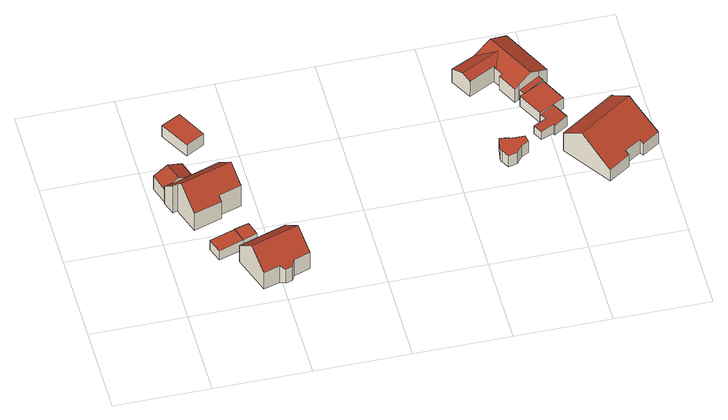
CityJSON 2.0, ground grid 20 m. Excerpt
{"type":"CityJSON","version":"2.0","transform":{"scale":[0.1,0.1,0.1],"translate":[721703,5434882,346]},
"CityObjects":{
"building1":{"type":"Building","attributes":{"Gemeindeschluessel":"09375181","HoeheDach":"355.157","HoeheGrund":"350.280","Methode":"1000","NiedrigsteTraufeDesGebaeudes":"353.833","Geometrietyp2DReferenz":"3000","measuredHeight":4.88,"function":"31001_2000","roofType":"3100"},"geometry":[{"type":"Solid","lod":"2","boundaries":[[[[0,1,2,3]],[[1,4,5,2]],[[6,7,8,9]],[[4,8,7,5]],[[3,6,9,0]],[[3,2,5,7,6]],[[9,8,4,1,0]]]],"semantics":{"surfaces":[{"type":"WallSurface","Flaeche":"14.975","Z_MAX":"3.553","Z_MAX_ASL":"353.833","Z_MIN":"0.000","Z_MIN_ASL":"350.280"},{"type":"RoofSurface","Dachneigung":"67.865","Dachorientierung":"251.763","Flaeche":"14.810","Z_MAX":"4.877","Z_MAX_ASL":"355.157","Z_MIN":"3.553","Z_MIN_ASL":"353.833"},{"type":"WallSurface","Flaeche":"14.971","Z_MAX":"3.553","Z_MAX_ASL":"353.833","Z_MIN":"0.000","Z_MIN_ASL":"350.280"},{"type":"RoofSurface","Dachneigung":"67.864","Dachorientierung":"71.761","Flaeche":"14.808","Z_MAX":"4.877","Z_MAX_ASL":"355.157","Z_MIN":"3.553","Z_MIN_ASL":"353.833"},{"type":"GroundSurface","Flaeche":"27.433","Z_MAX":"0.000","Z_MAX_ASL":"350.280","Z_MIN":"0.000","Z_MIN_ASL":"350.280"},{"type":"WallSurface","Flaeche":"27.438","Z_MAX":"4.877","Z_MAX_ASL":"355.157","Z_MIN":"0.000","Z_MIN_ASL":"350.280"},{"type":"WallSurface","Flaeche":"27.439","Z_MAX":"4.877","Z_MAX_ASL":"355.157","Z_MIN":"0.000","Z_MIN_ASL":"350.280"}],"values":[[0,1,2,3,4,5,6]]}}]},
"building2":{"type":"Building","attributes":{"Gemeindeschluessel":"09375181","HoeheDach":"352.843","HoeheGrund":"350.240","Methode":"1000","NiedrigsteTraufeDesGebaeudes":"352.843","Geometrietyp2DReferenz":"3000","measuredHeight":2.6,"function":"51009_1610","roofType":"1000"},"geometry":[{"type":"Solid","lod":"2","boundaries":[[[[10,11,12,13]],[[14,12,11,15]],[[16,10,13,17]],[[15,11,10,16]],[[17,13,12,14]],[[17,14,15,16]]]],"semantics":{"surfaces":[{"type":"RoofSurface","Dachneigung":"90.000","Dachorientierung":"-1.000","Flaeche":"18.377","Z_MAX":"2.603","Z_MAX_ASL":"352.843","Z_MIN":"2.603","Z_MIN_ASL":"352.843"},{"type":"WallSurface","Flaeche":"8.605","Z_MAX":"2.603","Z_MAX_ASL":"352.843","Z_MIN":"0.000","Z_MIN_ASL":"350.240"},{"type":"WallSurface","Flaeche":"8.720","Z_MAX":"2.603","Z_MAX_ASL":"352.843","Z_MIN":"0.000","Z_MIN_ASL":"350.240"},{"type":"WallSurface","Flaeche":"14.363","Z_MAX":"2.603","Z_MAX_ASL":"352.843","Z_MIN":"0.000","Z_MIN_ASL":"350.240"},{"type":"WallSurface","Flaeche":"14.386","Z_MAX":"2.603","Z_MAX_ASL":"352.843","Z_MIN":"0.000","Z_MIN_ASL":"350.240"},{"type":"GroundSurface","Flaeche":"18.377","Z_MAX":"0.000","Z_MAX_ASL":"350.240","Z_MIN":"0.000","Z_MIN_ASL":"350.240"}],"values":[[0,1,2,3,4,5]]}}]},
"building3":{"type":"Building","attributes":{"Gemeindeschluessel":"09375181","HoeheDach":"358.927","HoeheGrund":"349.893","Methode":"1000","NiedrigsteTraufeDesGebaeudes":"354.553","Geometrietyp2DReferenz":"3000","measuredHeight":9.03,"function":"31001_1000","roofType":"3100"},"address":[{"Country":"Germany","Locality":"Pettendorf","ThoroughfareName":"Kirchgasse 10"}],"geometry":[{"type":"Solid","lod":"2","boundaries":[[[[18,19,20,21]],[[22,23,24,25]],[[26,27,28,23,22]],[[29,30,19,18]],[[31,32,30,29]],[[33,34,35,36]],[[30,32,37,28,27,20,19]],[[25,24,34,33]],[[26,22,25,33,36,31,29,18,21]],[[21,20,27,26]],[[36,35,37,32,31]],[[35,34,24,23,28,37]]]],"semantics":{"surfaces":[{"type":"WallSurface","Flaeche":"30.337","Z_MAX":"4.661","Z_MAX_ASL":"354.554","Z_MIN":"0.000","Z_MIN_ASL":"349.893"},{"type":"WallSurface","Flaeche":"28.684","Z_MAX":"5.612","Z_MAX_ASL":"355.505","Z_MIN":"0.000","Z_MIN_ASL":"349.893"},{"type":"WallSurface","Flaeche":"58.299","Z_MAX":"9.034","Z_MAX_ASL":"358.927","Z_MIN":"0.000","Z_MIN_ASL":"349.893"},{"type":"WallSurface","Flaeche":"18.214","Z_MAX":"7.491","Z_MAX_ASL":"357.384","Z_MIN":"0.000","Z_MIN_ASL":"349.893"},{"type":"WallSurface","Flaeche":"7.400","Z_MAX":"7.491","Z_MAX_ASL":"357.384","Z_MIN":"0.000","Z_MIN_ASL":"349.893"},{"type":"WallSurface","Flaeche":"28.551","Z_MAX":"4.664","Z_MAX_ASL":"354.557","Z_MIN":"0.000","Z_MIN_ASL":"349.893"},{"type":"RoofSurface","Dachneigung":"46.651","Dachorientierung":"341.864","Flaeche":"75.829","Z_MAX":"9.034","Z_MAX_ASL":"358.927","Z_MIN":"4.660","Z_MIN_ASL":"354.553"},{"type":"WallSurface","Flaeche":"5.173","Z_MAX":"5.612","Z_MAX_ASL":"355.505","Z_MIN":"0.000","Z_MIN_ASL":"349.893"},{"type":"GroundSurface","Flaeche":"102.101","Z_MAX":"0.000","Z_MAX_ASL":"349.893","Z_MIN":"0.000","Z_MIN_ASL":"349.893"},{"type":"WallSurface","Flaeche":"26.796","Z_MAX":"4.661","Z_MAX_ASL":"354.554","Z_MIN":"0.000","Z_MIN_ASL":"349.893"},{"type":"WallSurface","Flaeche":"45.197","Z_MAX":"9.034","Z_MAX_ASL":"358.927","Z_MIN":"0.000","Z_MIN_ASL":"349.893"},{"type":"RoofSurface","Dachneigung":"46.646","Dachorientierung":"161.865","Flaeche":"64.578","Z_MAX":"9.034","Z_MAX_ASL":"358.927","Z_MIN":"4.661","Z_MIN_ASL":"354.554"}],"values":[[0,1,2,3,4,5,6,7,8,9,10,11]]}}]},
"building4":{"type":"Building","attributes":{"Gemeindeschluessel":"09375181","HoeheDach":"352.875","HoeheGrund":"350.180","Methode":"3100","NiedrigsteTraufeDesGebaeudes":"352.875","Geometrietyp2DReferenz":"3000","measuredHeight":2.69,"function":"31001_2000","roofType":"1000"},"geometry":[{"type":"Solid","lod":"2","boundaries":[[[[38,39,14,15]],[[14,40,41,15]],[[42,43,41,40]],[[39,42,40,14]],[[38,43,42,39]],[[43,38,15,41]]]],"semantics":{"surfaces":[{"type":"WallSurface","Flaeche":"8.909","Z_MAX":"2.695","Z_MAX_ASL":"352.875","Z_MIN":"0.000","Z_MIN_ASL":"350.180"},{"type":"GroundSurface","Flaeche":"10.416","Z_MAX":"0.000","Z_MAX_ASL":"350.180","Z_MIN":"0.000","Z_MIN_ASL":"350.180"},{"type":"WallSurface","Flaeche":"8.843","Z_MAX":"2.695","Z_MAX_ASL":"352.875","Z_MIN":"0.000","Z_MIN_ASL":"350.180"},{"type":"WallSurface","Flaeche":"8.542","Z_MAX":"2.695","Z_MAX_ASL":"352.875","Z_MIN":"0.000","Z_MIN_ASL":"350.180"},{"type":"RoofSurface","Dachneigung":"90.000","Dachorientierung":"-1.000","Flaeche":"10.416","Z_MAX":"2.695","Z_MAX_ASL":"352.875","Z_MIN":"2.695","Z_MIN_ASL":"352.875"},{"type":"WallSurface","Flaeche":"8.504","Z_MAX":"2.695","Z_MAX_ASL":"352.875","Z_MIN":"0.000","Z_MIN_ASL":"350.180"}],"values":[[0,1,2,3,4,5]]}}]},
"building5":{"type":"Building","attributes":{"Gemeindeschluessel":"09375181","HoeheDach":"357.980","HoeheGrund":"349.830","Methode":"2000","NiedrigsteTraufeDesGebaeudes":"353.586","Geometrietyp2DReferenz":"3000","measuredHeight":8.15,"function":"31001_1000","roofType":"3100"},"address":[{"Country":"Germany","Locality":"Pettendorf","ThoroughfareName":"Kirchgasse 8"}],"geometry":[{"type":"Solid","lod":"2","boundaries":[[[[44,45,46,47]],[[48,49,50,51]],[[49,52,53,54,55,56,57,50]],[[53,58,59,54]],[[49,48,60,52]],[[55,47,46,56]],[[57,61,51,50]],[[48,51,61,45,44,59,58,60]],[[58,53,52,60]],[[57,56,46,45,61]],[[55,54,59,44,47]]]],"semantics":{"surfaces":[{"type":"RoofSurface","Dachneigung":"50.122","Dachorientierung":"344.092","Flaeche":"62.269","Z_MAX":"8.150","Z_MAX_ASL":"357.980","Z_MIN":"4.362","Z_MIN_ASL":"354.192"},{"type":"WallSurface","Flaeche":"5.132","Z_MAX":"4.494","Z_MAX_ASL":"354.324","Z_MIN":"0.000","Z_MIN_ASL":"349.830"},{"type":"GroundSurface","Flaeche":"95.964","Z_MAX":"0.000","Z_MAX_ASL":"349.830","Z_MIN":"0.000","Z_MIN_ASL":"349.830"},{"type":"WallSurface","Flaeche":"16.219","Z_MAX":"4.496","Z_MAX_ASL":"354.326","Z_MIN":"0.000","Z_MIN_ASL":"349.830"},{"type":"WallSurface","Flaeche":"5.581","Z_MAX":"3.762","Z_MAX_ASL":"353.592","Z_MIN":"0.000","Z_MIN_ASL":"349.830"},{"type":"WallSurface","Flaeche":"45.990","Z_MAX":"4.362","Z_MAX_ASL":"354.192","Z_MIN":"0.000","Z_MIN_ASL":"349.830"},{"type":"WallSurface","Flaeche":"16.440","Z_MAX":"4.494","Z_MAX_ASL":"354.324","Z_MIN":"0.000","Z_MIN_ASL":"349.830"},{"type":"RoofSurface","Dachneigung":"50.123","Dachorientierung":"164.092","Flaeche":"62.779","Z_MAX":"8.150","Z_MAX_ASL":"357.980","Z_MIN":"3.756","Z_MIN_ASL":"353.586"},{"type":"WallSurface","Flaeche":"5.173","Z_MAX":"4.496","Z_MAX_ASL":"354.326","Z_MIN":"0.000","Z_MIN_ASL":"349.830"},{"type":"WallSurface","Flaeche":"56.045","Z_MAX":"8.150","Z_MAX_ASL":"357.980","Z_MIN":"0.000","Z_MIN_ASL":"349.830"},{"type":"WallSurface","Flaeche":"56.070","Z_MAX":"8.150","Z_MAX_ASL":"357.980","Z_MIN":"0.000","Z_MIN_ASL":"349.830"}],"values":[[0,1,2,3,4,5,6,7,8,9,10]]}}]},
"building6":{"type":"Building","attributes":{"Gemeindeschluessel":"09375181","HoeheDach":"352.997","HoeheGrund":"349.905","Methode":"2000","NiedrigsteTraufeDesGebaeudes":"352.997","Geometrietyp2DReferenz":"3000","measuredHeight":3.09,"function":"31001_2463","roofType":"1000","storeysAboveGround":1},"geometry":[{"type":"Solid","lod":"2","boundaries":[[[[62,63,64,65]],[[65,66,67,62]],[[63,68,69,64]],[[65,64,69,66]],[[66,69,68,67]],[[67,68,63,62]]]],"semantics":{"surfaces":[{"type":"WallSurface","Flaeche":"21.683","Z_MAX":"3.093","Z_MAX_ASL":"352.997","Z_MIN":"0.000","Z_MIN_ASL":"349.905"},{"type":"GroundSurface","Flaeche":"31.556","Z_MAX":"0.000","Z_MAX_ASL":"349.905","Z_MIN":"0.000","Z_MIN_ASL":"349.905"},{"type":"RoofSurface","Dachneigung":"90.000","Dachorientierung":"-1.000","Flaeche":"31.556","Z_MAX":"3.093","Z_MAX_ASL":"352.997","Z_MIN":"3.093","Z_MIN_ASL":"352.997"},{"type":"WallSurface","Flaeche":"13.960","Z_MAX":"3.093","Z_MAX_ASL":"352.997","Z_MIN":"0.000","Z_MIN_ASL":"349.905"},{"type":"WallSurface","Flaeche":"21.626","Z_MAX":"3.093","Z_MAX_ASL":"352.997","Z_MIN":"0.000","Z_MIN_ASL":"349.905"},{"type":"WallSurface","Flaeche":"13.920","Z_MAX":"3.093","Z_MAX_ASL":"352.997","Z_MIN":"0.000","Z_MIN_ASL":"349.905"}],"values":[[0,1,2,3,4,5]]}}]},
"building7":{"type":"Building","attributes":{"Gemeindeschluessel":"09375181","HoeheDach":"350.465","HoeheGrund":"347.465","Methode":"3220","NiedrigsteTraufeDesGebaeudes":"350.465","Geometrietyp2DReferenz":"3000","measuredHeight":3,"function":"31001_2000","roofType":"9999","storeysAboveGround":1},"geometry":[{"type":"Solid","lod":"2","boundaries":[[[[70,71,72,73]],[[74,75,76,77]],[[78,70,73,79]],[[80,81,82,83]],[[75,84,85,76]],[[81,86,87,82]],[[88,74,77,89]],[[86,88,89,87]],[[83,82,87,89,77,76,85,79,73,72]],[[71,70,78,84,75,74,88,86,81,80]],[[84,78,79,85]],[[71,80,83,72]]]],"semantics":{"surfaces":[{"type":"WallSurface","Flaeche":"6.025","Z_MAX":"3.000","Z_MAX_ASL":"350.465","Z_MIN":"0.000","Z_MIN_ASL":"347.465"},{"type":"WallSurface","Flaeche":"9.427","Z_MAX":"3.000","Z_MAX_ASL":"350.465","Z_MIN":"0.000","Z_MIN_ASL":"347.465"},{"type":"WallSurface","Flaeche":"5.911","Z_MAX":"3.000","Z_MAX_ASL":"350.465","Z_MIN":"0.000","Z_MIN_ASL":"347.465"},{"type":"WallSurface","Flaeche":"0.658","Z_MAX":"3.000","Z_MAX_ASL":"350.465","Z_MIN":"0.000","Z_MIN_ASL":"347.465"},{"type":"WallSurface","Flaeche":"5.131","Z_MAX":"3.000","Z_MAX_ASL":"350.465","Z_MIN":"0.000","Z_MIN_ASL":"347.465"},{"type":"WallSurface","Flaeche":"9.585","Z_MAX":"3.000","Z_MAX_ASL":"350.465","Z_MIN":"0.000","Z_MIN_ASL":"347.465"},{"type":"WallSurface","Flaeche":"0.693","Z_MAX":"3.000","Z_MAX_ASL":"350.465","Z_MIN":"0.000","Z_MIN_ASL":"347.465"},{"type":"WallSurface","Flaeche":"5.950","Z_MAX":"3.000","Z_MAX_ASL":"350.465","Z_MIN":"0.000","Z_MIN_ASL":"347.465"},{"type":"GroundSurface","Flaeche":"19.572","Z_MAX":"0.000","Z_MAX_ASL":"347.465","Z_MIN":"0.000","Z_MIN_ASL":"347.465"},{"type":"RoofSurface","Dachneigung":"90.000","Dachorientierung":"-1.000","Flaeche":"19.572","Z_MAX":"3.000","Z_MAX_ASL":"350.465","Z_MIN":"3.000","Z_MIN_ASL":"350.465"},{"type":"WallSurface","Flaeche":"5.398","Z_MAX":"3.000","Z_MAX_ASL":"350.465","Z_MIN":"0.000","Z_MIN_ASL":"347.465"},{"type":"WallSurface","Flaeche":"6.064","Z_MAX":"3.000","Z_MAX_ASL":"350.465","Z_MIN":"0.000","Z_MIN_ASL":"347.465"}],"values":[[0,1,2,3,4,5,6,7,8,9,10,11]]}}]},
"building8":{"type":"Building","attributes":{"Gemeindeschluessel":"09375181","HoeheDach":"352.540","HoeheGrund":"347.040","Methode":"2000","NiedrigsteTraufeDesGebaeudes":"350.554","Geometrietyp2DReferenz":"3000","measuredHeight":5.5,"function":"31001_1000","roofType":"3100","storeysAboveGround":1},"address":[{"Country":"Germany","Locality":"Pettendorf","ThoroughfareName":"Erlenweg 1"}],"geometry":[{"type":"Solid","lod":"2","boundaries":[[[[90,91,92,93,94]],[[95,96,97,98,99]],[[100,93,92,101,102]],[[100,103,104,99,98,105,106,94,93]],[[90,94,106,107]],[[95,108,109,102,101,110,111,112,113,96]],[[113,114,97,96]],[[111,110,91,90,107]],[[95,99,104,108]],[[91,110,101,92]],[[114,113,112,115]],[[98,97,114,115,105]],[[108,104,103,109]],[[106,105,115,112,111,107]],[[109,103,100,102]]]],"semantics":{"surfaces":[{"type":"RoofSurface","Dachneigung":"63.580","Dachorientierung":"152.758","Flaeche":"17.637","Z_MAX":"5.100","Z_MAX_ASL":"352.140","Z_MIN":"3.814","Z_MIN_ASL":"350.854"},{"type":"WallSurface","Flaeche":"23.791","Z_MAX":"5.500","Z_MAX_ASL":"352.540","Z_MIN":"0.000","Z_MIN_ASL":"347.040"},{"type":"WallSurface","Flaeche":"9.002","Z_MAX":"4.121","Z_MAX_ASL":"351.161","Z_MIN":"0.000","Z_MIN_ASL":"347.040"},{"type":"RoofSurface","Dachneigung":"64.446","Dachorientierung":"242.796","Flaeche":"42.660","Z_MAX":"5.500","Z_MAX_ASL":"352.540","Z_MIN":"3.515","Z_MIN_ASL":"350.555"},{"type":"RoofSurface","Dachneigung":"63.588","Dachorientierung":"332.757","Flaeche":"25.940","Z_MAX":"5.100","Z_MAX_ASL":"352.140","Z_MIN":"3.515","Z_MIN_ASL":"350.555"},{"type":"GroundSurface","Flaeche":"127.545","Z_MAX":"0.000","Z_MAX_ASL":"347.040","Z_MIN":"0.000","Z_MIN_ASL":"347.040"},{"type":"WallSurface","Flaeche":"9.283","Z_MAX":"4.608","Z_MAX_ASL":"351.648","Z_MIN":"0.000","Z_MIN_ASL":"347.040"},{"type":"WallSurface","Flaeche":"22.840","Z_MAX":"5.100","Z_MAX_ASL":"352.140","Z_MIN":"0.000","Z_MIN_ASL":"347.040"},{"type":"WallSurface","Flaeche":"4.308","Z_MAX":"4.064","Z_MAX_ASL":"351.104","Z_MIN":"0.000","Z_MIN_ASL":"347.040"},{"type":"WallSurface","Flaeche":"25.741","Z_MAX":"4.121","Z_MAX_ASL":"351.161","Z_MIN":"0.000","Z_MIN_ASL":"347.040"},{"type":"WallSurface","Flaeche":"42.337","Z_MAX":"3.514","Z_MAX_ASL":"350.554","Z_MIN":"0.000","Z_MIN_ASL":"347.040"},{"type":"RoofSurface","Dachneigung":"64.436","Dachorientierung":"62.799","Flaeche":"55.459","Z_MAX":"5.500","Z_MAX_ASL":"352.540","Z_MIN":"3.514","Z_MIN_ASL":"350.554"},{"type":"WallSurface","Flaeche":"15.966","Z_MAX":"3.520","Z_MAX_ASL":"350.560","Z_MIN":"0.000","Z_MIN_ASL":"347.040"},{"type":"WallSurface","Flaeche":"57.190","Z_MAX":"5.500","Z_MAX_ASL":"352.540","Z_MIN":"0.000","Z_MIN_ASL":"347.040"},{"type":"WallSurface","Flaeche":"2.262","Z_MAX":"3.812","Z_MAX_ASL":"350.852","Z_MIN":"0.000","Z_MIN_ASL":"347.040"}],"values":[[0,1,2,3,4,5,6,7,8,9,10,11,12,13,14]]}}]},
"building9":{"type":"Building","attributes":{"Gemeindeschluessel":"09375181","HoeheDach":"349.795","HoeheGrund":"347.150","Methode":"2000","NiedrigsteTraufeDesGebaeudes":"349.207","Geometrietyp2DReferenz":"3000","measuredHeight":2.65,"function":"31001_2000","roofType":"1000","storeysAboveGround":1},"geometry":[{"type":"Solid","lod":"2","boundaries":[[[[116,117,118,119]],[[120,121,122,123]],[[124,125,126,127]],[[123,122,125,124]],[[128,120,123,124,127,129,116,119]],[[128,130,121,120]],[[119,118,130,128]],[[118,117,131,126,125,122,121,130]],[[129,131,117,116]],[[127,126,131,129]]]],"semantics":{"surfaces":[{"type":"WallSurface","Flaeche":"6.352","Z_MAX":"2.333","Z_MAX_ASL":"349.483","Z_MIN":"-0.000","Z_MIN_ASL":"347.150"},{"type":"WallSurface","Flaeche":"3.744","Z_MAX":"2.331","Z_MAX_ASL":"349.481","Z_MIN":"-0.000","Z_MIN_ASL":"347.150"},{"type":"WallSurface","Flaeche":"10.600","Z_MAX":"2.645","Z_MAX_ASL":"349.795","Z_MIN":"-0.000","Z_MIN_ASL":"347.150"},{"type":"WallSurface","Flaeche":"8.466","Z_MAX":"2.645","Z_MAX_ASL":"349.795","Z_MIN":"-0.000","Z_MIN_ASL":"347.150"},{"type":"GroundSurface","Flaeche":"20.171","Z_MAX":"-0.000","Z_MAX_ASL":"347.150","Z_MIN":"-0.000","Z_MIN_ASL":"347.150"},{"type":"WallSurface","Flaeche":"6.376","Z_MAX":"2.331","Z_MAX_ASL":"349.481","Z_MIN":"-0.000","Z_MIN_ASL":"347.150"},{"type":"WallSurface","Flaeche":"4.384","Z_MAX":"2.060","Z_MAX_ASL":"349.210","Z_MIN":"-0.000","Z_MIN_ASL":"347.150"},{"type":"RoofSurface","Dachneigung":"84.595","Dachorientierung":"242.987","Flaeche":"20.261","Z_MAX":"2.645","Z_MAX_ASL":"349.795","Z_MIN":"2.056","Z_MIN_ASL":"349.207"},{"type":"WallSurface","Flaeche":"1.336","Z_MAX":"2.333","Z_MAX_ASL":"349.483","Z_MIN":"-0.000","Z_MIN_ASL":"347.150"},{"type":"WallSurface","Flaeche":"8.264","Z_MAX":"2.645","Z_MAX_ASL":"349.795","Z_MIN":"-0.000","Z_MIN_ASL":"347.150"}],"values":[[0,1,2,3,4,5,6,7,8,9]]}}]},
"building10":{"type":"Building","attributes":{"Gemeindeschluessel":"09375181","HoeheDach":"350.165","HoeheGrund":"347.150","Methode":"2000","NiedrigsteTraufeDesGebaeudes":"349.734","Geometrietyp2DReferenz":"3000","measuredHeight":3.02,"function":"51009_1610","roofType":"1000"},"geometry":[{"type":"Solid","lod":"2","boundaries":[[[[132,133,134,135]],[[136,137,132,135]],[[134,133,138,139]],[[137,138,133,132]],[[135,134,139,136]],[[136,139,138,137]]]],"semantics":{"surfaces":[{"type":"WallSurface","Flaeche":"13.647","Z_MAX":"3.015","Z_MAX_ASL":"350.165","Z_MIN":"0.000","Z_MIN_ASL":"347.150"},{"type":"GroundSurface","Flaeche":"7.170","Z_MAX":"0.000","Z_MAX_ASL":"347.150","Z_MIN":"0.000","Z_MIN_ASL":"347.150"},{"type":"RoofSurface","Dachneigung":"84.945","Dachorientierung":"242.477","Flaeche":"7.198","Z_MAX":"3.015","Z_MAX_ASL":"350.165","Z_MIN":"2.584","Z_MIN_ASL":"349.734"},{"type":"WallSurface","Flaeche":"4.423","Z_MAX":"3.015","Z_MAX_ASL":"350.165","Z_MIN":"0.000","Z_MIN_ASL":"347.150"},{"type":"WallSurface","Flaeche":"3.814","Z_MAX":"2.584","Z_MAX_ASL":"349.734","Z_MIN":"0.000","Z_MIN_ASL":"347.150"},{"type":"WallSurface","Flaeche":"13.634","Z_MAX":"3.015","Z_MAX_ASL":"350.165","Z_MIN":"0.000","Z_MIN_ASL":"347.150"}],"values":[[0,1,2,3,4,5]]}}]},
"building11":{"type":"Building","attributes":{"Gemeindeschluessel":"09375181","HoeheDach":"349.926","HoeheGrund":"347.110","Methode":"1000","NiedrigsteTraufeDesGebaeudes":"349.926","Geometrietyp2DReferenz":"3000","measuredHeight":2.82,"function":"31001_2000","roofType":"1000","storeysAboveGround":1},"geometry":[{"type":"Solid","lod":"2","boundaries":[[[[135,140,141,142]],[[143,144,145,146]],[[147,135,142,143,146]],[[145,144,141,140,148]],[[146,145,148,147]],[[142,141,144,143]],[[147,148,140,135]]]],"semantics":{"surfaces":[{"type":"WallSurface","Flaeche":"13.737","Z_MAX":"2.816","Z_MAX_ASL":"349.926","Z_MIN":"0.000","Z_MIN_ASL":"347.110"},{"type":"WallSurface","Flaeche":"17.059","Z_MAX":"2.816","Z_MAX_ASL":"349.926","Z_MIN":"0.000","Z_MIN_ASL":"347.110"},{"type":"GroundSurface","Flaeche":"36.561","Z_MAX":"0.000","Z_MAX_ASL":"347.110","Z_MIN":"0.000","Z_MIN_ASL":"347.110"},{"type":"RoofSurface","Dachneigung":"90.000","Dachorientierung":"-1.000","Flaeche":"36.561","Z_MAX":"2.816","Z_MAX_ASL":"349.926","Z_MIN":"2.816","Z_MIN_ASL":"349.926"},{"type":"WallSurface","Flaeche":"17.054","Z_MAX":"2.816","Z_MAX_ASL":"349.926","Z_MIN":"0.000","Z_MIN_ASL":"347.110"},{"type":"WallSurface","Flaeche":"17.000","Z_MAX":"2.816","Z_MAX_ASL":"349.926","Z_MIN":"0.000","Z_MIN_ASL":"347.110"},{"type":"WallSurface","Flaeche":"3.237","Z_MAX":"2.816","Z_MAX_ASL":"349.926","Z_MIN":"0.000","Z_MIN_ASL":"347.110"}],"values":[[0,1,2,3,4,5,6]]}}]},
"building12":{"type":"Building","attributes":{"Gemeindeschluessel":"09375181","HoeheDach":"354.630","HoeheGrund":"346.688","Methode":"2000","NiedrigsteTraufeDesGebaeudes":"349.773","Geometrietyp2DReferenz":"3000","measuredHeight":7.94,"function":"31001_1000","roofType":"3100"},"address":[{"Country":"Germany","Locality":"Pettendorf","ThoroughfareName":"Erlenweg 3"}],"geometry":[{"type":"Solid","lod":"2","boundaries":[[[[149,150,151,152]],[[153,154,155,156]],[[157,158,159,160,149,152,161,153,156,162]],[[157,163,164,158]],[[165,163,157,162,166]],[[158,164,167,159]],[[165,168,167,164,163]],[[160,159,167,168,169]],[[150,149,160,169]],[[152,151,170,161]],[[161,170,154,153]],[[156,155,166,162]],[[150,169,168,165,166,155,154,170,151]]]],"semantics":{"surfaces":[{"type":"WallSurface","Flaeche":"13.523","Z_MAX":"3.087","Z_MAX_ASL":"349.775","Z_MIN":"0.000","Z_MIN_ASL":"346.688"},{"type":"WallSurface","Flaeche":"3.048","Z_MAX":"3.669","Z_MAX_ASL":"350.357","Z_MIN":"0.000","Z_MIN_ASL":"346.688"},{"type":"GroundSurface","Flaeche":"165.418","Z_MAX":"0.000","Z_MAX_ASL":"346.688","Z_MIN":"0.000","Z_MIN_ASL":"346.688"},{"type":"WallSurface","Flaeche":"67.310","Z_MAX":"4.917","Z_MAX_ASL":"351.605","Z_MIN":"0.000","Z_MIN_ASL":"346.688"},{"type":"WallSurface","Flaeche":"71.911","Z_MAX":"7.942","Z_MAX_ASL":"354.630","Z_MIN":"0.000","Z_MIN_ASL":"346.688"},{"type":"WallSurface","Flaeche":"2.493","Z_MAX":"5.198","Z_MAX_ASL":"351.886","Z_MIN":"0.000","Z_MIN_ASL":"346.688"},{"type":"RoofSurface","Dachneigung":"57.270","Dachorientierung":"326.129","Flaeche":"77.362","Z_MAX":"7.942","Z_MAX_ASL":"354.630","Z_MIN":"4.881","Z_MIN_ASL":"351.569"},{"type":"WallSurface","Flaeche":"40.804","Z_MAX":"7.942","Z_MAX_ASL":"354.630","Z_MIN":"0.000","Z_MIN_ASL":"346.688"},{"type":"WallSurface","Flaeche":"28.896","Z_MAX":"6.832","Z_MAX_ASL":"353.520","Z_MIN":"0.000","Z_MIN_ASL":"346.688"},{"type":"WallSurface","Flaeche":"3.045","Z_MAX":"3.665","Z_MAX_ASL":"350.353","Z_MIN":"0.000","Z_MIN_ASL":"346.688"},{"type":"WallSurface","Flaeche":"14.668","Z_MAX":"3.669","Z_MAX_ASL":"350.357","Z_MIN":"0.000","Z_MIN_ASL":"346.688"},{"type":"WallSurface","Flaeche":"16.651","Z_MAX":"3.089","Z_MAX_ASL":"349.777","Z_MIN":"0.000","Z_MIN_ASL":"346.688"},{"type":"RoofSurface","Dachneigung":"57.271","Dachorientierung":"146.128","Flaeche":"119.276","Z_MAX":"7.942","Z_MAX_ASL":"354.630","Z_MIN":"3.085","Z_MIN_ASL":"349.773"}],"values":[[0,1,2,3,4,5,6,7,8,9,10,11,12]]}}]},
"building13":{"type":"Building","attributes":{"Gemeindeschluessel":"09375181","HoeheDach":"350.027","HoeheGrund":"346.950","Methode":"2000","NiedrigsteTraufeDesGebaeudes":"349.630","Geometrietyp2DReferenz":"3000","measuredHeight":3.08,"function":"51009_1610","roofType":"1000"},"geometry":[{"type":"Solid","lod":"2","boundaries":[[[[171,172,173,174]],[[173,175,176,174]],[[171,177,178,172]],[[171,174,176,177]],[[172,178,175,173]],[[178,177,176,175]]]],"semantics":{"surfaces":[{"type":"WallSurface","Flaeche":"17.282","Z_MAX":"3.077","Z_MAX_ASL":"350.027","Z_MIN":"0.000","Z_MIN_ASL":"346.950"},{"type":"WallSurface","Flaeche":"4.518","Z_MAX":"3.077","Z_MAX_ASL":"350.027","Z_MIN":"0.000","Z_MIN_ASL":"346.950"},{"type":"WallSurface","Flaeche":"3.934","Z_MAX":"2.682","Z_MAX_ASL":"349.632","Z_MIN":"0.000","Z_MIN_ASL":"346.950"},{"type":"GroundSurface","Flaeche":"8.833","Z_MAX":"0.000","Z_MAX_ASL":"346.950","Z_MIN":"0.000","Z_MIN_ASL":"346.950"},{"type":"RoofSurface","Dachneigung":"86.235","Dachorientierung":"144.255","Flaeche":"8.852","Z_MAX":"3.077","Z_MAX_ASL":"350.027","Z_MIN":"2.680","Z_MIN_ASL":"349.630"},{"type":"WallSurface","Flaeche":"17.380","Z_MAX":"3.077","Z_MAX_ASL":"350.027","Z_MIN":"0.000","Z_MIN_ASL":"346.950"}],"values":[[0,1,2,3,4,5]]}}]}
},
"vertices":[
[21,279,43],[21,279,78],[8,319,78],[8,319,43],[52,289,92],[39,329,92],[70,339,43],[70,339,78],[83,299,78],[83,299,43],
[87,102,68],[139,119,68],[129,151,68],[76,134,68],[129,151,42],[139,119,42],[87,102,42],[76,134,42],
[21,279,39],[21,279,86],[83,299,86],[83,299,39],[163,238,39],[163,238,95],[115,222,95],[115,222,39],[138,317,39],[138,317,86],[152,273,129],[31,250,39],[31,250,114],[40,253,39],[40,253,114],[118,213,39],[118,213,86],[60,194,86],[60,194,39],[45,238,129],
[139,119,69],[129,151,69],[159,160,42],[169,129,42],[159,160,69],[169,129,69],
[139,50,120],[239,83,120],[225,126,82],[125,93,82],[213,19,76],[213,19,38],[218,30,38],[218,30,83],[199,15,38],[187,20,38],[153,9,38],[125,93,38],[225,126,38],[253,42,38],[187,20,83],[153,9,83],[199,15,76],[253,42,83],
[93,394,39],[93,394,70],[59,456,70],[59,456,39],[99,477,39],[132,415,39],[132,415,70],[99,477,70],
[717,245,45],[698,240,45],[698,240,15],[717,245,15],[710,287,45],[742,286,45],[742,286,15],[710,287,15],[729,261,45],[729,261,15],[689,258,45],[687,260,45],[687,260,15],[689,258,15],[745,269,45],[745,269,15],[691,291,45],[691,291,15],[711,289,45],[711,289,15],
[662,465,61],[671,448,52],[726,476,52],[729,471,49],[741,506,61],[762,417,10],[806,440,10],[806,440,56],[789,431,65],[762,417,51],[737,455,49],[726,476,10],[737,455,10],[731,453,46],[752,412,46],[734,538,65],[697,519,46],[647,494,46],[752,412,10],[731,453,10],[671,448,10],[647,494,10],[771,557,10],[826,450,10],[826,450,46],[771,557,46],
[805,312,11],[805,312,35],[778,301,32],[778,301,11],[795,331,11],[795,331,35],[786,345,35],[786,345,11],[817,361,11],[817,361,38],[835,325,38],[835,325,11],[768,320,11],[807,307,11],[768,320,32],[807,307,35],
[812,427,11],[812,427,42],[769,404,37],[769,404,11],[762,418,11],[806,440,11],[806,440,42],[762,418,37],
[769,404,39],[813,427,39],[813,427,11],[840,373,11],[840,373,39],[787,345,39],[787,345,11],[759,399,11],[759,399,39],
[997,241,7],[997,241,38],[961,217,38],[961,217,7],[922,202,7],[922,202,44],[927,194,38],[927,194,7],[814,266,7],[928,343,7],[931,339,7],[964,289,7],[956,224,7],[883,164,7],[814,266,56],[928,343,56],[841,227,86],[883,164,38],[931,339,59],[955,304,86],[964,289,75],[956,224,44],
[964,289,9],[964,289,36],[931,339,40],[931,339,9],[943,348,40],[943,348,9],[976,298,9],[976,298,36]
]}
